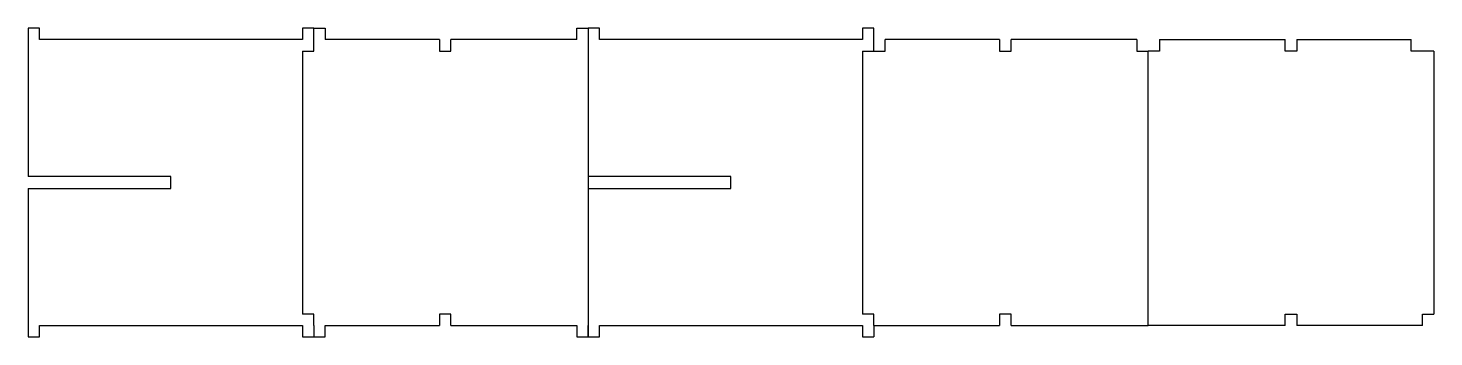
# Model space of a CAD drawing. Header units: millimetres. Extents: x 190 to 682, y 56 to 164.
import ezdxf

# ---------------------------------------------------------------- set-up
doc = ezdxf.new("R2010")
doc.units = ezdxf.units.MM

msp = doc.modelspace()

# ---------------------------------------------------------------- linework, layer by layer
for p, q in [((193.9, 163.63), (189.9, 163.63)), ((189.9, 163.63), (189.9, 159.63)), ((193.9, 159.63), (193.9, 163.63)), ((289.9, 163.63), (285.9, 163.63)), ((285.9, 163.63), (285.9, 159.63)), ((289.9, 159.63), (289.9, 163.63)), ((289.9, 163.63), (293.9, 163.63)), ((293.9, 163.63), (293.9, 159.63)), ((381.9, 159.63), (381.9, 163.63)), ((381.9, 163.63), (385.9, 163.63)), ((385.9, 163.63), (385.9, 159.63)), ((389.9, 163.63), (385.9, 163.63)), ((385.9, 163.63), (385.9, 159.63)), ((389.9, 159.63), (389.9, 163.63)), ((485.9, 163.63), (481.9, 163.63)), ((481.9, 163.63), (481.9, 159.63)), ((485.9, 159.63), (485.9, 163.63)), ((289.9, 155.63), (289.9, 159.63)), ((333.9, 159.63), (333.9, 155.63)), ((337.9, 155.63), (337.9, 159.63)), ((485.9, 155.63), (485.9, 159.63)), ((529.9, 159.63), (489.9, 159.63)), ((489.9, 155.63), (489.9, 159.63)), ((529.9, 159.63), (529.9, 155.63)), ((577.9, 159.63), (533.9, 159.63)), ((533.9, 155.63), (533.9, 159.63)), ((577.9, 159.63), (577.9, 155.63)), ((585.9, 159.63), (629.9, 159.63)), ((585.9, 159.63), (585.9, 155.63)), ((629.9, 155.63), (629.9, 159.63)), ((633.9, 159.63), (673.9, 159.63)), ((633.9, 159.63), (633.9, 155.63)), ((673.9, 155.63), (673.9, 159.63)), ((285.9, 155.63), (289.9, 155.63)), ((333.9, 155.63), (337.9, 155.63)), ((481.9, 155.63), (485.9, 155.63)), ((485.9, 155.63), (489.9, 155.63)), ((529.9, 155.63), (533.9, 155.63)), ((577.9, 155.63), (581.9, 155.63)), ((581.9, 59.63), (581.9, 155.63)), ((585.9, 155.63), (581.9, 155.63)), ((633.9, 155.63), (629.9, 155.63)), ((677.9, 155.63), (673.9, 155.63)), ((681.9, 155.63), (677.9, 155.63)), ((681.9, 155.63), (681.9, 63.63)), ((239.9, 111.73), (189.9, 111.73)), ((239.9, 107.53), (239.9, 111.73)), ((435.9, 111.73), (385.9, 111.73)), ((385.9, 111.73), (385.9, 107.53)), ((435.9, 107.53), (435.9, 111.73)), ((189.9, 107.53), (239.9, 107.53)), ((385.9, 107.53), (435.9, 107.53)), ((189.9, 59.63), (189.9, 55.63)), ((193.9, 55.63), (193.9, 59.63)), ((289.9, 63.63), (285.9, 63.63)), ((285.9, 59.63), (285.9, 55.63)), ((289.9, 59.63), (289.9, 63.63)), ((289.9, 59.63), (289.9, 55.63)), ((293.9, 55.63), (293.9, 59.63)), ((337.9, 63.63), (333.9, 63.63)), ((333.9, 63.63), (333.9, 59.63)), ((337.9, 59.63), (337.9, 63.63)), ((381.9, 59.63), (381.9, 55.63)), ((385.9, 55.63), (385.9, 59.63)), ((385.9, 59.63), (385.9, 55.63)), ((389.9, 55.63), (389.9, 59.63)), ((485.9, 63.63), (481.9, 63.63)), ((481.9, 59.63), (481.9, 55.63)), ((485.9, 59.63), (485.9, 63.63)), ((485.9, 59.63), (485.9, 55.63)), ((485.9, 59.63), (529.9, 59.63)), ((533.9, 63.63), (529.9, 63.63)), ((529.9, 63.63), (529.9, 59.63)), ((533.9, 59.63), (533.9, 63.63)), ((533.9, 59.63), (581.9, 59.63)), ((629.9, 59.63), (581.9, 59.63)), ((629.9, 59.63), (629.9, 63.63)), ((629.9, 63.63), (633.9, 63.63)), ((633.9, 63.63), (633.9, 59.63)), ((677.9, 59.63), (633.9, 59.63)), ((677.9, 59.63), (677.9, 63.63)), ((677.9, 63.63), (681.9, 63.63)), ((189.9, 55.63), (193.9, 55.63)), ((285.9, 55.63), (289.9, 55.63)), ((289.9, 55.63), (293.9, 55.63)), ((381.9, 55.63), (385.9, 55.63)), ((385.9, 55.63), (389.9, 55.63)), ((481.9, 55.63), (485.9, 55.63))]:
    msp.add_line(p, q)
for points in [[(189.9, 159.63), (189.9, 111.73)], [(285.9, 159.63), (193.9, 159.63)], [(333.9, 159.63), (293.9, 159.63)], [(381.9, 159.63), (337.9, 159.63)], [(385.9, 159.63), (385.9, 111.73)], [(481.9, 159.63), (389.9, 159.63)], [(285.9, 155.63), (285.9, 63.63)], [(481.9, 155.63), (481.9, 63.63)], [(189.9, 107.53), (189.9, 59.63)], [(385.9, 107.53), (385.9, 59.63)], [(193.9, 59.63), (285.9, 59.63)], [(293.9, 59.63), (333.9, 59.63)], [(337.9, 59.63), (381.9, 59.63)], [(389.9, 59.63), (481.9, 59.63)]]:
    msp.add_lwpolyline(points)

doc.saveas('drawing.dxf')
